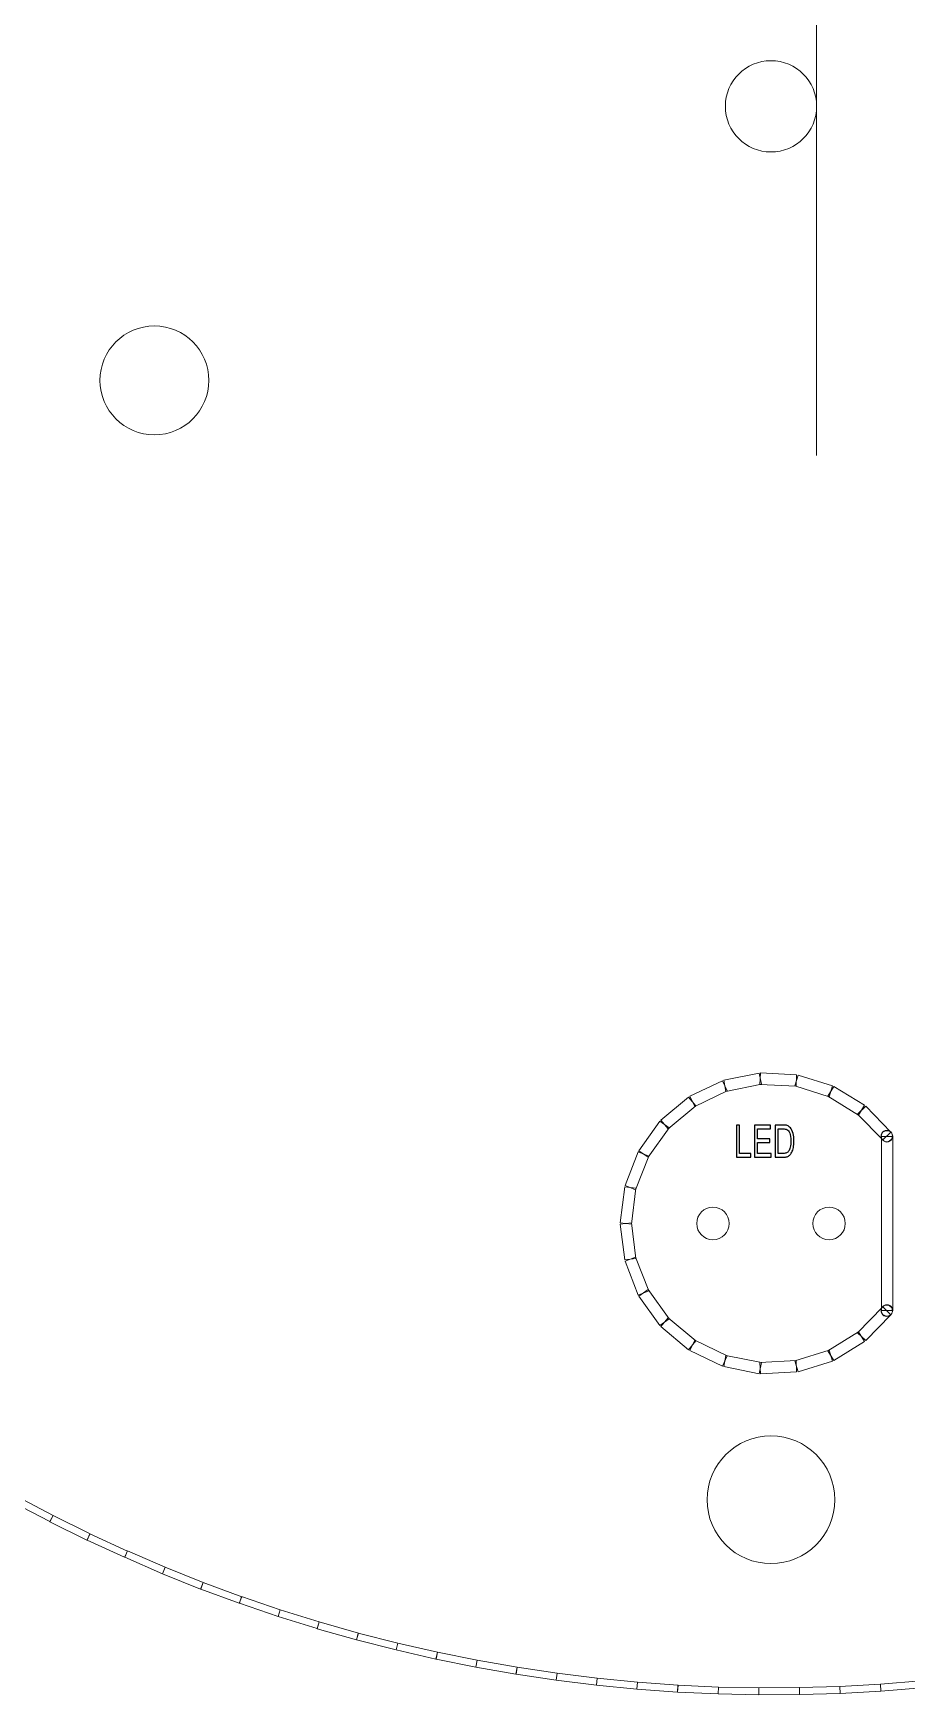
# Model space of a CAD drawing. Header units: inches. Extents: x -2.33 to 0.41, y 2.86 to 5.59.
# Drawn here: x -1.597 to -0.844, y 2.858 to 4.289 of the extents above; entities that cross this region are included whole.
import ezdxf

# ---------------------------------------------------------------- set-up
doc = ezdxf.new("R2010")
doc.units = ezdxf.units.IN
doc.header["$MEASUREMENT"] = 0
doc.layers.add('Top_Assy', color=7, linetype='Continuous')

msp = doc.modelspace()

# ---------------------------------------------------------------- linework, layer by layer
at = {"layer": 'Top_Assy', "lineweight": 9}
for points, knots in [([(-0.9219, 4.2257), (-0.9219, 4.2474), (-0.9395, 4.265), (-0.9612, 4.265), (-0.983, 4.265), (-1.0005, 4.2474), (-1.0005, 4.2257), (-1.0005, 4.204), (-0.983, 4.1864), (-0.9612, 4.1864), (-0.9395, 4.1864), (-0.9219, 4.204), (-0.9219, 4.2257), (-0.9219, 5.2675), (-0.9219, 3.1839), (-0.9219, 4.2257)], [0, 0, 0, 0, 0.25, 0.25, 0.25, 0.5, 0.5, 0.5, 0.75, 0.75, 0.75, 1, 1, 1, 1.000004, 1.000004, 1.000004, 1.000004]), ([(-0.9714, 3.3931), (-0.9714, 3.3931), (-0.9695, 3.3835), (-0.9695, 3.3835), (-0.9695, 3.3835), (-1, 3.3773), (-1, 3.3773), (-1, 3.3773), (-1.0019, 3.3869), (-1.0019, 3.3869), (-1.0019, 3.3869), (-0.9714, 3.3931), (-0.9714, 3.3931)], [0, 0, 0, 0, 0.25, 0.25, 0.25, 0.5, 0.5, 0.5, 0.75, 0.75, 0.75, 1, 1, 1, 1]), ([(-0.9391, 3.3916), (-0.9391, 3.3916), (-0.9396, 3.3818), (-0.9396, 3.3818), (-0.9396, 3.3818), (-0.9707, 3.3834), (-0.9707, 3.3834), (-0.9707, 3.3834), (-0.9702, 3.3932), (-0.9702, 3.3932), (-0.9702, 3.3932), (-0.9391, 3.3916), (-0.9391, 3.3916)], [0, 0, 0, 0, 0.25, 0.25, 0.25, 0.5, 0.5, 0.5, 0.75, 0.75, 0.75, 1, 1, 1, 1]), ([(-0.9082, 3.3821), (-0.9082, 3.3821), (-0.9111, 3.3727), (-0.9111, 3.3727), (-0.9111, 3.3727), (-0.9408, 3.382), (-0.9408, 3.382), (-0.9408, 3.382), (-0.9379, 3.3914), (-0.9379, 3.3914), (-0.9379, 3.3914), (-0.9082, 3.3821), (-0.9082, 3.3821)], [0, 0, 0, 0, 0.25, 0.25, 0.25, 0.5, 0.5, 0.5, 0.75, 0.75, 0.75, 1, 1, 1, 1]), ([(-1.0031, 3.3865), (-1.0031, 3.3865), (-0.9988, 3.3777), (-0.9988, 3.3777), (-0.9988, 3.3777), (-1.0269, 3.3643), (-1.0269, 3.3643), (-1.0269, 3.3643), (-1.0312, 3.3731), (-1.0312, 3.3731), (-1.0312, 3.3731), (-1.0031, 3.3865), (-1.0031, 3.3865)], [0, 0, 0, 0, 0.25, 0.25, 0.25, 0.5, 0.5, 0.5, 0.75, 0.75, 0.75, 1, 1, 1, 1]), ([(-0.8806, 3.3654), (-0.8806, 3.3654), (-0.8857, 3.357), (-0.8857, 3.357), (-0.8857, 3.357), (-0.9122, 3.3732), (-0.9122, 3.3732), (-0.9122, 3.3732), (-0.9071, 3.3816), (-0.9071, 3.3816), (-0.9071, 3.3816), (-0.8806, 3.3654), (-0.8806, 3.3654)], [0, 0, 0, 0, 0.25, 0.25, 0.25, 0.5, 0.5, 0.5, 0.75, 0.75, 0.75, 1, 1, 1, 1]), ([(-1.0322, 3.3725), (-1.0322, 3.3725), (-1.0259, 3.365), (-1.0259, 3.365), (-1.0259, 3.365), (-1.0497, 3.345), (-1.0497, 3.345), (-1.0497, 3.345), (-1.056, 3.3525), (-1.056, 3.3525), (-1.056, 3.3525), (-1.0322, 3.3725), (-1.0322, 3.3725)], [0, 0, 0, 0, 0.25, 0.25, 0.25, 0.5, 0.5, 0.5, 0.75, 0.75, 0.75, 1, 1, 1, 1]), ([(-0.8579, 3.3423), (-0.8579, 3.3423), (-0.865, 3.3355), (-0.865, 3.3355), (-0.865, 3.3355), (-0.8867, 3.3578), (-0.8867, 3.3578), (-0.8867, 3.3578), (-0.8796, 3.3646), (-0.8796, 3.3646), (-0.8796, 3.3646), (-0.8579, 3.3423), (-0.8579, 3.3423)], [0, 0, 0, 0, 0.25, 0.25, 0.25, 0.5, 0.5, 0.5, 0.75, 0.75, 0.75, 1, 1, 1, 1]), ([(-1.0568, 3.3516), (-1.0568, 3.3516), (-1.0489, 3.3459), (-1.0489, 3.3459), (-1.0489, 3.3459), (-1.0671, 3.3206), (-1.0671, 3.3206), (-1.0671, 3.3206), (-1.075, 3.3263), (-1.075, 3.3263), (-1.075, 3.3263), (-1.0568, 3.3516), (-1.0568, 3.3516)], [0, 0, 0, 0, 0.25, 0.25, 0.25, 0.5, 0.5, 0.5, 0.75, 0.75, 0.75, 1, 1, 1, 1]), ([(-0.8664, 3.3389), (-0.8664, 3.3407), (-0.8655, 3.3423), (-0.8639, 3.3432), (-0.8624, 3.344), (-0.8606, 3.344), (-0.859, 3.3432), (-0.8575, 3.3423), (-0.8566, 3.3407), (-0.8566, 3.3389)], [0, 0, 0, 0, 0.333333, 0.333333, 0.333333, 0.666667, 0.666667, 0.666667, 1, 1, 1, 1]), ([(-0.8566, 3.3389), (-0.8566, 3.3372), (-0.8575, 3.3356), (-0.859, 3.3347), (-0.8606, 3.3338), (-0.8624, 3.3338), (-0.8639, 3.3347), (-0.8655, 3.3356), (-0.8664, 3.3372), (-0.8664, 3.3389)], [0, 0, 0, 0, 0.333333, 0.333333, 0.333333, 0.666667, 0.666667, 0.666667, 1, 1, 1, 1]), ([(-0.8662, 3.3386), (-0.8662, 3.3404), (-0.8653, 3.342), (-0.8637, 3.3429), (-0.8622, 3.3437), (-0.8604, 3.3437), (-0.8588, 3.3429), (-0.8573, 3.342), (-0.8564, 3.3404), (-0.8564, 3.3386)], [0, 0, 0, 0, 0.333333, 0.333333, 0.333333, 0.666667, 0.666667, 0.666667, 1, 1, 1, 1]), ([(-0.8564, 3.3386), (-0.8564, 3.3369), (-0.8573, 3.3353), (-0.8588, 3.3344), (-0.8604, 3.3335), (-0.8622, 3.3335), (-0.8637, 3.3344), (-0.8653, 3.3353), (-0.8662, 3.3369), (-0.8662, 3.3386)], [0, 0, 0, 0, 0.333333, 0.333333, 0.333333, 0.666667, 0.666667, 0.666667, 1, 1, 1, 1]), ([(-0.8661, 3.3386), (-0.8661, 3.3386), (-0.8563, 3.3386), (-0.8563, 3.3386), (-0.8563, 3.3386), (-0.8563, 3.1887), (-0.8563, 3.1887), (-0.8563, 3.1887), (-0.8661, 3.1887), (-0.8661, 3.1887), (-0.8661, 3.1887), (-0.8661, 3.3386), (-0.8661, 3.3386)], [0, 0, 0, 0, 0.25, 0.25, 0.25, 0.5, 0.5, 0.5, 0.75, 0.75, 0.75, 1, 1, 1, 1]), ([(-0.8615, 3.3389), (-0.8615, 3.3389), (-0.8615, 3.3389), (-0.8615, 3.3389), (-0.8615, 3.3389), (-0.8615, 3.3389), (-0.8615, 3.3389), (-0.8615, 3.3389), (-0.8615, 3.3389), (-0.8615, 3.3389)], [0, 0, 0, 0, 0.333333, 0.333333, 0.333333, 0.666667, 0.666667, 0.666667, 1, 1, 1, 1]), ([(-0.8615, 3.3389), (-0.8615, 3.3389), (-0.8615, 3.3389), (-0.8615, 3.3389), (-0.8615, 3.3389), (-0.8615, 3.3389), (-0.8615, 3.3389), (-0.8615, 3.3389), (-0.8615, 3.3389), (-0.8615, 3.3389)], [0, 0, 0, 0, 0.333333, 0.333333, 0.333333, 0.666667, 0.666667, 0.666667, 1, 1, 1, 1]), ([(-0.8613, 3.3386), (-0.8613, 3.3386), (-0.8613, 3.3386), (-0.8613, 3.3386), (-0.8613, 3.3386), (-0.8613, 3.3386), (-0.8613, 3.3386), (-0.8613, 3.3386), (-0.8613, 3.3386), (-0.8613, 3.3386)], [0, 0, 0, 0, 0.333333, 0.333333, 0.333333, 0.666667, 0.666667, 0.666667, 1, 1, 1, 1]), ([(-0.8613, 3.3386), (-0.8613, 3.3386), (-0.8613, 3.3386), (-0.8613, 3.3386), (-0.8613, 3.3386), (-0.8613, 3.3386), (-0.8613, 3.3386), (-0.8613, 3.3386), (-0.8613, 3.3386), (-0.8613, 3.3386)], [0, 0, 0, 0, 0.333333, 0.333333, 0.333333, 0.666667, 0.666667, 0.666667, 1, 1, 1, 1]), ([(-1.0756, 3.3252), (-1.0756, 3.3252), (-1.0665, 3.3216), (-1.0665, 3.3216), (-1.0665, 3.3216), (-1.0778, 3.2927), (-1.0778, 3.2927), (-1.0778, 3.2927), (-1.0869, 3.2963), (-1.0869, 3.2963), (-1.0869, 3.2963), (-1.0756, 3.3252), (-1.0756, 3.3252)], [0, 0, 0, 0, 0.25, 0.25, 0.25, 0.5, 0.5, 0.5, 0.75, 0.75, 0.75, 1, 1, 1, 1]), ([(-1.0872, 3.2951), (-1.0872, 3.2951), (-1.0775, 3.2939), (-1.0775, 3.2939), (-1.0775, 3.2939), (-1.0814, 3.263), (-1.0814, 3.263), (-1.0814, 3.263), (-1.0911, 3.2642), (-1.0911, 3.2642), (-1.0911, 3.2642), (-1.0872, 3.2951), (-1.0872, 3.2951)], [0, 0, 0, 0, 0.25, 0.25, 0.25, 0.5, 0.5, 0.5, 0.75, 0.75, 0.75, 1, 1, 1, 1]), ([(-1.0911, 3.263), (-1.0911, 3.263), (-1.0814, 3.2642), (-1.0814, 3.2642), (-1.0814, 3.2642), (-1.0775, 3.2334), (-1.0775, 3.2334), (-1.0775, 3.2334), (-1.0872, 3.2322), (-1.0872, 3.2322), (-1.0872, 3.2322), (-1.0911, 3.263), (-1.0911, 3.263)], [0, 0, 0, 0, 0.25, 0.25, 0.25, 0.5, 0.5, 0.5, 0.75, 0.75, 0.75, 1, 1, 1, 1]), ([(-1.0869, 3.231), (-1.0869, 3.231), (-1.0778, 3.2346), (-1.0778, 3.2346), (-1.0778, 3.2346), (-1.0665, 3.2056), (-1.0665, 3.2056), (-1.0665, 3.2056), (-1.0756, 3.202), (-1.0756, 3.202), (-1.0756, 3.202), (-1.0869, 3.231), (-1.0869, 3.231)], [0, 0, 0, 0, 0.25, 0.25, 0.25, 0.5, 0.5, 0.5, 0.75, 0.75, 0.75, 1, 1, 1, 1]), ([(-1.075, 3.201), (-1.075, 3.201), (-1.0671, 3.2067), (-1.0671, 3.2067), (-1.0671, 3.2067), (-1.0489, 3.1814), (-1.0489, 3.1814), (-1.0489, 3.1814), (-1.0568, 3.1757), (-1.0568, 3.1757), (-1.0568, 3.1757), (-1.075, 3.201), (-1.075, 3.201)], [0, 0, 0, 0, 0.25, 0.25, 0.25, 0.5, 0.5, 0.5, 0.75, 0.75, 0.75, 1, 1, 1, 1]), ([(-0.8796, 3.1627), (-0.8796, 3.1627), (-0.8867, 3.1695), (-0.8867, 3.1695), (-0.8867, 3.1695), (-0.865, 3.1918), (-0.865, 3.1918), (-0.865, 3.1918), (-0.8579, 3.185), (-0.8579, 3.185), (-0.8579, 3.185), (-0.8796, 3.1627), (-0.8796, 3.1627)], [0, 0, 0, 0, 0.25, 0.25, 0.25, 0.5, 0.5, 0.5, 0.75, 0.75, 0.75, 1, 1, 1, 1]), ([(-0.8664, 3.1884), (-0.8664, 3.1902), (-0.8655, 3.1918), (-0.8639, 3.1927), (-0.8624, 3.1935), (-0.8606, 3.1935), (-0.859, 3.1927), (-0.8575, 3.1918), (-0.8566, 3.1902), (-0.8566, 3.1884)], [0, 0, 0, 0, 0.333333, 0.333333, 0.333333, 0.666667, 0.666667, 0.666667, 1, 1, 1, 1]), ([(-0.8662, 3.1887), (-0.8662, 3.1905), (-0.8653, 3.1921), (-0.8637, 3.193), (-0.8622, 3.1938), (-0.8604, 3.1938), (-0.8588, 3.193), (-0.8573, 3.1921), (-0.8564, 3.1905), (-0.8564, 3.1887)], [0, 0, 0, 0, 0.333333, 0.333333, 0.333333, 0.666667, 0.666667, 0.666667, 1, 1, 1, 1]), ([(-1.056, 3.1748), (-1.056, 3.1748), (-1.0497, 3.1823), (-1.0497, 3.1823), (-1.0497, 3.1823), (-1.0259, 3.1624), (-1.0259, 3.1624), (-1.0259, 3.1624), (-1.0322, 3.1549), (-1.0322, 3.1549), (-1.0322, 3.1549), (-1.056, 3.1748), (-1.056, 3.1748)], [0, 0, 0, 0, 0.25, 0.25, 0.25, 0.5, 0.5, 0.5, 0.75, 0.75, 0.75, 1, 1, 1, 1]), ([(-0.8566, 3.1884), (-0.8566, 3.1867), (-0.8575, 3.1851), (-0.859, 3.1842), (-0.8606, 3.1833), (-0.8624, 3.1833), (-0.8639, 3.1842), (-0.8655, 3.1851), (-0.8664, 3.1867), (-0.8664, 3.1884)], [0, 0, 0, 0, 0.333333, 0.333333, 0.333333, 0.666667, 0.666667, 0.666667, 1, 1, 1, 1]), ([(-0.8564, 3.1887), (-0.8564, 3.187), (-0.8573, 3.1854), (-0.8588, 3.1845), (-0.8604, 3.1836), (-0.8622, 3.1836), (-0.8637, 3.1845), (-0.8653, 3.1854), (-0.8662, 3.187), (-0.8662, 3.1887)], [0, 0, 0, 0, 0.333333, 0.333333, 0.333333, 0.666667, 0.666667, 0.666667, 1, 1, 1, 1]), ([(-0.8615, 3.1884), (-0.8615, 3.1884), (-0.8615, 3.1884), (-0.8615, 3.1884), (-0.8615, 3.1884), (-0.8615, 3.1884), (-0.8615, 3.1884), (-0.8615, 3.1884), (-0.8615, 3.1884), (-0.8615, 3.1884)], [0, 0, 0, 0, 0.333333, 0.333333, 0.333333, 0.666667, 0.666667, 0.666667, 1, 1, 1, 1]), ([(-0.8615, 3.1884), (-0.8615, 3.1884), (-0.8615, 3.1884), (-0.8615, 3.1884), (-0.8615, 3.1884), (-0.8615, 3.1884), (-0.8615, 3.1884), (-0.8615, 3.1884), (-0.8615, 3.1884), (-0.8615, 3.1884)], [0, 0, 0, 0, 0.333333, 0.333333, 0.333333, 0.666667, 0.666667, 0.666667, 1, 1, 1, 1]), ([(-0.8613, 3.1887), (-0.8613, 3.1887), (-0.8613, 3.1887), (-0.8613, 3.1887), (-0.8613, 3.1887), (-0.8613, 3.1887), (-0.8613, 3.1887), (-0.8613, 3.1887), (-0.8613, 3.1887), (-0.8613, 3.1887)], [0, 0, 0, 0, 0.333333, 0.333333, 0.333333, 0.666667, 0.666667, 0.666667, 1, 1, 1, 1]), ([(-0.8613, 3.1887), (-0.8613, 3.1887), (-0.8613, 3.1887), (-0.8613, 3.1887), (-0.8613, 3.1887), (-0.8613, 3.1887), (-0.8613, 3.1887), (-0.8613, 3.1887), (-0.8613, 3.1887), (-0.8613, 3.1887)], [0, 0, 0, 0, 0.333333, 0.333333, 0.333333, 0.666667, 0.666667, 0.666667, 1, 1, 1, 1]), ([(-1.0312, 3.1542), (-1.0312, 3.1542), (-1.0269, 3.163), (-1.0269, 3.163), (-1.0269, 3.163), (-0.9988, 3.1495), (-0.9988, 3.1495), (-0.9988, 3.1495), (-1.0031, 3.1407), (-1.0031, 3.1407), (-1.0031, 3.1407), (-1.0312, 3.1542), (-1.0312, 3.1542)], [0, 0, 0, 0, 0.25, 0.25, 0.25, 0.5, 0.5, 0.5, 0.75, 0.75, 0.75, 1, 1, 1, 1]), ([(-0.9071, 3.1456), (-0.9071, 3.1456), (-0.9122, 3.154), (-0.9122, 3.154), (-0.9122, 3.154), (-0.8857, 3.1703), (-0.8857, 3.1703), (-0.8857, 3.1703), (-0.8806, 3.1619), (-0.8806, 3.1619), (-0.8806, 3.1619), (-0.9071, 3.1456), (-0.9071, 3.1456)], [0, 0, 0, 0, 0.25, 0.25, 0.25, 0.5, 0.5, 0.5, 0.75, 0.75, 0.75, 1, 1, 1, 1]), ([(-1.0019, 3.1403), (-1.0019, 3.1403), (-1, 3.1499), (-1, 3.1499), (-1, 3.1499), (-0.9695, 3.1438), (-0.9695, 3.1438), (-0.9695, 3.1438), (-0.9714, 3.1342), (-0.9714, 3.1342), (-0.9714, 3.1342), (-1.0019, 3.1403), (-1.0019, 3.1403)], [0, 0, 0, 0, 0.25, 0.25, 0.25, 0.5, 0.5, 0.5, 0.75, 0.75, 0.75, 1, 1, 1, 1]), ([(-0.9379, 3.1359), (-0.9379, 3.1359), (-0.9408, 3.1453), (-0.9408, 3.1453), (-0.9408, 3.1453), (-0.9111, 3.1545), (-0.9111, 3.1545), (-0.9111, 3.1545), (-0.9082, 3.1451), (-0.9082, 3.1451), (-0.9082, 3.1451), (-0.9379, 3.1359), (-0.9379, 3.1359)], [0, 0, 0, 0, 0.25, 0.25, 0.25, 0.5, 0.5, 0.5, 0.75, 0.75, 0.75, 1, 1, 1, 1]), ([(-0.9702, 3.1341), (-0.9702, 3.1341), (-0.9707, 3.1439), (-0.9707, 3.1439), (-0.9707, 3.1439), (-0.9396, 3.1455), (-0.9396, 3.1455), (-0.9396, 3.1455), (-0.9391, 3.1357), (-0.9391, 3.1357), (-0.9391, 3.1357), (-0.9702, 3.1341), (-0.9702, 3.1341)], [0, 0, 0, 0, 0.25, 0.25, 0.25, 0.5, 0.5, 0.5, 0.75, 0.75, 0.75, 1, 1, 1, 1]), ([(-1.6138, 3.0234), (-1.6138, 3.0234), (-1.6111, 3.0287), (-1.6111, 3.0287), (-1.6111, 3.0287), (-1.5795, 3.0121), (-1.5795, 3.0121), (-1.5795, 3.0121), (-1.5822, 3.0068), (-1.5822, 3.0068), (-1.5822, 3.0068), (-1.6138, 3.0234), (-1.6138, 3.0234)], [0, 0, 0, 0, 0.25, 0.25, 0.25, 0.5, 0.5, 0.5, 0.75, 0.75, 0.75, 1, 1, 1, 1]), ([(-1.5822, 3.0067), (-1.5822, 3.0067), (-1.5795, 3.0121), (-1.5795, 3.0121), (-1.5795, 3.0121), (-1.5476, 2.9963), (-1.5476, 2.9963), (-1.5476, 2.9963), (-1.5503, 2.9909), (-1.5503, 2.9909), (-1.5503, 2.9909), (-1.5822, 3.0067), (-1.5822, 3.0067)], [0, 0, 0, 0, 0.25, 0.25, 0.25, 0.5, 0.5, 0.5, 0.75, 0.75, 0.75, 1, 1, 1, 1]), ([(-1.5502, 2.9909), (-1.5502, 2.9909), (-1.5477, 2.9963), (-1.5477, 2.9963), (-1.5477, 2.9963), (-1.5154, 2.9815), (-1.5154, 2.9815), (-1.5154, 2.9815), (-1.5179, 2.9761), (-1.5179, 2.9761), (-1.5179, 2.9761), (-1.5502, 2.9909), (-1.5502, 2.9909)], [0, 0, 0, 0, 0.25, 0.25, 0.25, 0.5, 0.5, 0.5, 0.75, 0.75, 0.75, 1, 1, 1, 1]), ([(-1.5178, 2.9761), (-1.5178, 2.9761), (-1.5155, 2.9816), (-1.5155, 2.9816), (-1.5155, 2.9816), (-1.4829, 2.9675), (-1.4829, 2.9675), (-1.4829, 2.9675), (-1.4852, 2.962), (-1.4852, 2.962), (-1.4852, 2.962), (-1.5178, 2.9761), (-1.5178, 2.9761)], [0, 0, 0, 0, 0.25, 0.25, 0.25, 0.5, 0.5, 0.5, 0.75, 0.75, 0.75, 1, 1, 1, 1]), ([(-1.4852, 2.9619), (-1.4852, 2.9619), (-1.4829, 2.9675), (-1.4829, 2.9675), (-1.4829, 2.9675), (-1.4501, 2.9544), (-1.4501, 2.9544), (-1.4501, 2.9544), (-1.4524, 2.9488), (-1.4524, 2.9488), (-1.4524, 2.9488), (-1.4852, 2.9619), (-1.4852, 2.9619)], [0, 0, 0, 0, 0.25, 0.25, 0.25, 0.5, 0.5, 0.5, 0.75, 0.75, 0.75, 1, 1, 1, 1]), ([(-1.4523, 2.9488), (-1.4523, 2.9488), (-1.4502, 2.9544), (-1.4502, 2.9544), (-1.4502, 2.9544), (-1.417, 2.9422), (-1.417, 2.9422), (-1.417, 2.9422), (-1.4191, 2.9366), (-1.4191, 2.9366), (-1.4191, 2.9366), (-1.4523, 2.9488), (-1.4523, 2.9488)], [0, 0, 0, 0, 0.25, 0.25, 0.25, 0.5, 0.5, 0.5, 0.75, 0.75, 0.75, 1, 1, 1, 1]), ([(-1.419, 2.9366), (-1.419, 2.9366), (-1.4171, 2.9423), (-1.4171, 2.9423), (-1.4171, 2.9423), (-1.3838, 2.9309), (-1.3838, 2.9309), (-1.3838, 2.9309), (-1.3857, 2.9252), (-1.3857, 2.9252), (-1.3857, 2.9252), (-1.419, 2.9366), (-1.419, 2.9366)], [0, 0, 0, 0, 0.25, 0.25, 0.25, 0.5, 0.5, 0.5, 0.75, 0.75, 0.75, 1, 1, 1, 1]), ([(-1.3856, 2.9252), (-1.3856, 2.9252), (-1.3839, 2.9309), (-1.3839, 2.9309), (-1.3839, 2.9309), (-1.3503, 2.9204), (-1.3503, 2.9204), (-1.3503, 2.9204), (-1.352, 2.9147), (-1.352, 2.9147), (-1.352, 2.9147), (-1.3856, 2.9252), (-1.3856, 2.9252)], [0, 0, 0, 0, 0.25, 0.25, 0.25, 0.5, 0.5, 0.5, 0.75, 0.75, 0.75, 1, 1, 1, 1]), ([(-1.352, 2.9146), (-1.352, 2.9146), (-1.3503, 2.9204), (-1.3503, 2.9204), (-1.3503, 2.9204), (-1.3165, 2.9108), (-1.3165, 2.9108), (-1.3165, 2.9108), (-1.3182, 2.905), (-1.3182, 2.905), (-1.3182, 2.905), (-1.352, 2.9146), (-1.352, 2.9146)], [0, 0, 0, 0, 0.25, 0.25, 0.25, 0.5, 0.5, 0.5, 0.75, 0.75, 0.75, 1, 1, 1, 1]), ([(-1.3181, 2.905), (-1.3181, 2.905), (-1.3166, 2.9108), (-1.3166, 2.9108), (-1.3166, 2.9108), (-1.2826, 2.9021), (-1.2826, 2.9021), (-1.2826, 2.9021), (-1.2841, 2.8963), (-1.2841, 2.8963), (-1.2841, 2.8963), (-1.3181, 2.905), (-1.3181, 2.905)], [0, 0, 0, 0, 0.25, 0.25, 0.25, 0.5, 0.5, 0.5, 0.75, 0.75, 0.75, 1, 1, 1, 1]), ([(-1.284, 2.8963), (-1.284, 2.8963), (-1.2827, 2.9021), (-1.2827, 2.9021), (-1.2827, 2.9021), (-1.2485, 2.8943), (-1.2485, 2.8943), (-1.2485, 2.8943), (-1.2498, 2.8885), (-1.2498, 2.8885), (-1.2498, 2.8885), (-1.284, 2.8963), (-1.284, 2.8963)], [0, 0, 0, 0, 0.25, 0.25, 0.25, 0.5, 0.5, 0.5, 0.75, 0.75, 0.75, 1, 1, 1, 1]), ([(-1.2497, 2.8885), (-1.2497, 2.8885), (-1.2485, 2.8944), (-1.2485, 2.8944), (-1.2485, 2.8944), (-1.2142, 2.8874), (-1.2142, 2.8874), (-1.2142, 2.8874), (-1.2154, 2.8815), (-1.2154, 2.8815), (-1.2154, 2.8815), (-1.2497, 2.8885), (-1.2497, 2.8885)], [0, 0, 0, 0, 0.25, 0.25, 0.25, 0.5, 0.5, 0.5, 0.75, 0.75, 0.75, 1, 1, 1, 1]), ([(-1.2154, 2.8815), (-1.2154, 2.8815), (-1.2143, 2.8874), (-1.2143, 2.8874), (-1.2143, 2.8874), (-1.1798, 2.8814), (-1.1798, 2.8814), (-1.1798, 2.8814), (-1.1809, 2.8755), (-1.1809, 2.8755), (-1.1809, 2.8755), (-1.2154, 2.8815), (-1.2154, 2.8815)], [0, 0, 0, 0, 0.25, 0.25, 0.25, 0.5, 0.5, 0.5, 0.75, 0.75, 0.75, 1, 1, 1, 1]), ([(-1.1808, 2.8755), (-1.1808, 2.8755), (-1.1799, 2.8814), (-1.1799, 2.8814), (-1.1799, 2.8814), (-1.1453, 2.8762), (-1.1453, 2.8762), (-1.1453, 2.8762), (-1.1462, 2.8703), (-1.1462, 2.8703), (-1.1462, 2.8703), (-1.1808, 2.8755), (-1.1808, 2.8755)], [0, 0, 0, 0, 0.25, 0.25, 0.25, 0.5, 0.5, 0.5, 0.75, 0.75, 0.75, 1, 1, 1, 1]), ([(-1.1461, 2.8702), (-1.1461, 2.8702), (-1.1454, 2.8762), (-1.1454, 2.8762), (-1.1454, 2.8762), (-1.1108, 2.8719), (-1.1108, 2.8719), (-1.1108, 2.8719), (-1.1115, 2.8659), (-1.1115, 2.8659), (-1.1115, 2.8659), (-1.1461, 2.8702), (-1.1461, 2.8702)], [0, 0, 0, 0, 0.25, 0.25, 0.25, 0.5, 0.5, 0.5, 0.75, 0.75, 0.75, 1, 1, 1, 1]), ([(-1.1114, 2.8659), (-1.1114, 2.8659), (-1.1109, 2.8719), (-1.1109, 2.8719), (-1.1109, 2.8719), (-1.0761, 2.8685), (-1.0761, 2.8685), (-1.0761, 2.8685), (-1.0766, 2.8625), (-1.0766, 2.8625), (-1.0766, 2.8625), (-1.1114, 2.8659), (-1.1114, 2.8659)], [0, 0, 0, 0, 0.25, 0.25, 0.25, 0.5, 0.5, 0.5, 0.75, 0.75, 0.75, 1, 1, 1, 1]), ([(-1.0766, 2.8625), (-1.0766, 2.8625), (-1.0761, 2.8685), (-1.0761, 2.8685), (-1.0761, 2.8685), (-1.0412, 2.866), (-1.0412, 2.866), (-1.0412, 2.866), (-1.0417, 2.86), (-1.0417, 2.86), (-1.0417, 2.86), (-1.0766, 2.8625), (-1.0766, 2.8625)], [0, 0, 0, 0, 0.25, 0.25, 0.25, 0.5, 0.5, 0.5, 0.75, 0.75, 0.75, 1, 1, 1, 1]), ([(-1.0416, 2.86), (-1.0416, 2.86), (-1.0413, 2.866), (-1.0413, 2.866), (-1.0413, 2.866), (-1.0064, 2.8644), (-1.0064, 2.8644), (-1.0064, 2.8644), (-1.0067, 2.8584), (-1.0067, 2.8584), (-1.0067, 2.8584), (-1.0416, 2.86), (-1.0416, 2.86)], [0, 0, 0, 0, 0.25, 0.25, 0.25, 0.5, 0.5, 0.5, 0.75, 0.75, 0.75, 1, 1, 1, 1]), ([(-1.0066, 2.8584), (-1.0066, 2.8584), (-1.0065, 2.8644), (-1.0065, 2.8644), (-1.0065, 2.8644), (-0.9716, 2.8637), (-0.9716, 2.8637), (-0.9716, 2.8637), (-0.9717, 2.8577), (-0.9717, 2.8577), (-0.9717, 2.8577), (-1.0066, 2.8584), (-1.0066, 2.8584)], [0, 0, 0, 0, 0.25, 0.25, 0.25, 0.5, 0.5, 0.5, 0.75, 0.75, 0.75, 1, 1, 1, 1]), ([(-0.9716, 2.8577), (-0.9716, 2.8577), (-0.9717, 2.8637), (-0.9717, 2.8637), (-0.9717, 2.8637), (-0.9367, 2.8639), (-0.9367, 2.8639), (-0.9367, 2.8639), (-0.9366, 2.8579), (-0.9366, 2.8579), (-0.9366, 2.8579), (-0.9716, 2.8577), (-0.9716, 2.8577)], [0, 0, 0, 0, 0.25, 0.25, 0.25, 0.5, 0.5, 0.5, 0.75, 0.75, 0.75, 1, 1, 1, 1]), ([(-0.9366, 2.8579), (-0.9366, 2.8579), (-0.9367, 2.8639), (-0.9367, 2.8639), (-0.9367, 2.8639), (-0.9018, 2.8649), (-0.9018, 2.8649), (-0.9018, 2.8649), (-0.9017, 2.8589), (-0.9017, 2.8589), (-0.9017, 2.8589), (-0.9366, 2.8579), (-0.9366, 2.8579)], [0, 0, 0, 0, 0.25, 0.25, 0.25, 0.5, 0.5, 0.5, 0.75, 0.75, 0.75, 1, 1, 1, 1]), ([(-0.9016, 2.8589), (-0.9016, 2.8589), (-0.9019, 2.8649), (-0.9019, 2.8649), (-0.9019, 2.8649), (-0.8669, 2.8669), (-0.8669, 2.8669), (-0.8669, 2.8669), (-0.8666, 2.8609), (-0.8666, 2.8609), (-0.8666, 2.8609), (-0.9016, 2.8589), (-0.9016, 2.8589)], [0, 0, 0, 0, 0.25, 0.25, 0.25, 0.5, 0.5, 0.5, 0.75, 0.75, 0.75, 1, 1, 1, 1]), ([(-0.8665, 2.8609), (-0.8665, 2.8609), (-0.867, 2.8669), (-0.867, 2.8669), (-0.867, 2.8669), (-0.8321, 2.8698), (-0.8321, 2.8698), (-0.8321, 2.8698), (-0.8316, 2.8638), (-0.8316, 2.8638), (-0.8316, 2.8638), (-0.8665, 2.8609), (-0.8665, 2.8609)], [0, 0, 0, 0, 0.25, 0.25, 0.25, 0.5, 0.5, 0.5, 0.75, 0.75, 0.75, 1, 1, 1, 1])]:
    msp.add_open_spline(points, degree=3, knots=knots, dxfattribs=at)
at = {"layer": 'Top_Assy', "color": 8, "lineweight": 9}
for points in [[(-1.4453, 3.9897), (-1.4453, 4.0156), (-1.4663, 4.0366), (-1.4922, 4.0366), (-1.5181, 4.0366), (-1.5391, 4.0156), (-1.5391, 3.9897), (-1.5391, 3.9638), (-1.5181, 3.9428), (-1.4922, 3.9428), (-1.4663, 3.9428), (-1.4453, 3.9638), (-1.4453, 3.9897)], [(-0.9972, 3.2636), (-0.9972, 3.2714), (-1.0035, 3.2776), (-1.0112, 3.2776), (-1.019, 3.2776), (-1.0252, 3.2714), (-1.0252, 3.2636), (-1.0252, 3.2559), (-1.019, 3.2496), (-1.0112, 3.2496), (-1.0035, 3.2496), (-0.9972, 3.2559), (-0.9972, 3.2636)], [(-0.8972, 3.2636), (-0.8972, 3.2714), (-0.9035, 3.2776), (-0.9112, 3.2776), (-0.919, 3.2776), (-0.9252, 3.2714), (-0.9252, 3.2636), (-0.9252, 3.2559), (-0.919, 3.2496), (-0.9112, 3.2496), (-0.9035, 3.2496), (-0.8972, 3.2559), (-0.8972, 3.2636)], [(-0.9062, 3.0257), (-0.9062, 3.0561), (-0.9309, 3.0807), (-0.9612, 3.0807), (-0.9916, 3.0807), (-1.0162, 3.0561), (-1.0162, 3.0257), (-1.0162, 2.9953), (-0.9916, 2.9707), (-0.9612, 2.9707), (-0.9309, 2.9707), (-0.9062, 2.9953), (-0.9062, 3.0257)]]:
    msp.add_open_spline(points, degree=3, knots=[0, 0, 0, 0, 0.25, 0.25, 0.25, 0.5, 0.5, 0.5, 0.75, 0.75, 0.75, 1, 1, 1, 1], dxfattribs=at)
at = {"layer": 'Top_Assy', "color": 1}
for points, knots in [([(-0.9908, 3.3206), (-0.9908, 3.3206), (-0.9908, 3.3484), (-0.9908, 3.3484), (-0.9908, 3.3484), (-0.9882, 3.3484), (-0.9882, 3.3484), (-0.9882, 3.3484), (-0.9882, 3.3239), (-0.9882, 3.3239), (-0.9882, 3.3239), (-0.9786, 3.3239), (-0.9786, 3.3239), (-0.9786, 3.3239), (-0.9786, 3.3206), (-0.9786, 3.3206), (-0.9786, 3.3206), (-0.9908, 3.3206), (-0.9908, 3.3206)], [0, 0, 0, 0, 0.166667, 0.166667, 0.166667, 0.333333, 0.333333, 0.333333, 0.5, 0.5, 0.5, 0.666667, 0.666667, 0.666667, 0.833333, 0.833333, 0.833333, 1, 1, 1, 1]), ([(-0.9755, 3.3206), (-0.9755, 3.3206), (-0.9755, 3.3484), (-0.9755, 3.3484), (-0.9755, 3.3484), (-0.9615, 3.3484), (-0.9615, 3.3484), (-0.9615, 3.3484), (-0.9615, 3.3451), (-0.9615, 3.3451), (-0.9615, 3.3451), (-0.9729, 3.3451), (-0.9729, 3.3451), (-0.9729, 3.3451), (-0.9729, 3.3366), (-0.9729, 3.3366), (-0.9729, 3.3366), (-0.9622, 3.3366), (-0.9622, 3.3366), (-0.9622, 3.3366), (-0.9622, 3.3333), (-0.9622, 3.3333), (-0.9622, 3.3333), (-0.9729, 3.3333), (-0.9729, 3.3333), (-0.9729, 3.3333), (-0.9729, 3.3239), (-0.9729, 3.3239), (-0.9729, 3.3239), (-0.961, 3.3239), (-0.961, 3.3239), (-0.961, 3.3239), (-0.961, 3.3206), (-0.961, 3.3206), (-0.961, 3.3206), (-0.9755, 3.3206), (-0.9755, 3.3206)], [0, 0, 0, 0, 0.083333, 0.083333, 0.083333, 0.166667, 0.166667, 0.166667, 0.25, 0.25, 0.25, 0.333333, 0.333333, 0.333333, 0.416667, 0.416667, 0.416667, 0.5, 0.5, 0.5, 0.583333, 0.583333, 0.583333, 0.666667, 0.666667, 0.666667, 0.75, 0.75, 0.75, 0.833333, 0.833333, 0.833333, 0.916667, 0.916667, 0.916667, 1, 1, 1, 1]), ([(-0.9575, 3.3206), (-0.9575, 3.3206), (-0.9575, 3.3484), (-0.9575, 3.3484), (-0.9575, 3.3484), (-0.9508, 3.3484), (-0.9508, 3.3484), (-0.9493, 3.3484), (-0.9481, 3.3482), (-0.9473, 3.348), (-0.9462, 3.3476), (-0.9453, 3.3469), (-0.9445, 3.346), (-0.9434, 3.3447), (-0.9427, 3.3432), (-0.9422, 3.3412), (-0.9417, 3.3393), (-0.9414, 3.3371), (-0.9414, 3.3346), (-0.9414, 3.3325), (-0.9416, 3.3307), (-0.9419, 3.329), (-0.9423, 3.3274), (-0.9427, 3.3261), (-0.9433, 3.325), (-0.9438, 3.3239), (-0.9444, 3.3231), (-0.945, 3.3225), (-0.9457, 3.3219), (-0.9464, 3.3214), (-0.9474, 3.3211), (-0.9482, 3.3208), (-0.9493, 3.3206), (-0.9505, 3.3206), (-0.9505, 3.3206), (-0.9575, 3.3206), (-0.9575, 3.3206)], [0, 0, 0, 0, 0.083333, 0.083333, 0.083333, 0.166667, 0.166667, 0.166667, 0.25, 0.25, 0.25, 0.333333, 0.333333, 0.333333, 0.416667, 0.416667, 0.416667, 0.5, 0.5, 0.5, 0.583333, 0.583333, 0.583333, 0.666667, 0.666667, 0.666667, 0.75, 0.75, 0.75, 0.833333, 0.833333, 0.833333, 0.916667, 0.916667, 0.916667, 1, 1, 1, 1]), ([(-0.9549, 3.3239), (-0.9549, 3.3239), (-0.9507, 3.3239), (-0.9507, 3.3239), (-0.9495, 3.3239), (-0.9485, 3.3241), (-0.9477, 3.3244), (-0.947, 3.3247), (-0.9464, 3.3252), (-0.946, 3.3259), (-0.9454, 3.3267), (-0.9449, 3.3279), (-0.9446, 3.3293), (-0.9442, 3.3308), (-0.9441, 3.3326), (-0.9441, 3.3347), (-0.9441, 3.3376), (-0.9444, 3.3398), (-0.9451, 3.3414), (-0.9457, 3.3429), (-0.9465, 3.344), (-0.9475, 3.3445), (-0.9482, 3.3449), (-0.9493, 3.3451), (-0.9508, 3.3451), (-0.9508, 3.3451), (-0.9549, 3.3451), (-0.9549, 3.3451), (-0.9549, 3.3451), (-0.9549, 3.3239), (-0.9549, 3.3239)], [0, 0, 0, 0, 0.1, 0.1, 0.1, 0.2, 0.2, 0.2, 0.3, 0.3, 0.3, 0.4, 0.4, 0.4, 0.5, 0.5, 0.5, 0.6, 0.6, 0.6, 0.7, 0.7, 0.7, 0.8, 0.8, 0.8, 0.9, 0.9, 0.9, 1, 1, 1, 1])]:
    msp.add_open_spline(points, degree=3, knots=knots, dxfattribs=at)
at = {"layer": 'Top_Assy', "color": 2}
for points, knots in [([(-0.9908, 3.3206), (-0.9908, 3.3206), (-0.9908, 3.3484), (-0.9908, 3.3484), (-0.9908, 3.3484), (-0.9882, 3.3484), (-0.9882, 3.3484), (-0.9882, 3.3484), (-0.9882, 3.3239), (-0.9882, 3.3239), (-0.9882, 3.3239), (-0.9786, 3.3239), (-0.9786, 3.3239), (-0.9786, 3.3239), (-0.9786, 3.3206), (-0.9786, 3.3206), (-0.9786, 3.3206), (-0.9908, 3.3206), (-0.9908, 3.3206)], [0, 0, 0, 0, 0.166667, 0.166667, 0.166667, 0.333333, 0.333333, 0.333333, 0.5, 0.5, 0.5, 0.666667, 0.666667, 0.666667, 0.833333, 0.833333, 0.833333, 1, 1, 1, 1]), ([(-0.9755, 3.3206), (-0.9755, 3.3206), (-0.9755, 3.3484), (-0.9755, 3.3484), (-0.9755, 3.3484), (-0.9615, 3.3484), (-0.9615, 3.3484), (-0.9615, 3.3484), (-0.9615, 3.3451), (-0.9615, 3.3451), (-0.9615, 3.3451), (-0.9729, 3.3451), (-0.9729, 3.3451), (-0.9729, 3.3451), (-0.9729, 3.3366), (-0.9729, 3.3366), (-0.9729, 3.3366), (-0.9622, 3.3366), (-0.9622, 3.3366), (-0.9622, 3.3366), (-0.9622, 3.3333), (-0.9622, 3.3333), (-0.9622, 3.3333), (-0.9729, 3.3333), (-0.9729, 3.3333), (-0.9729, 3.3333), (-0.9729, 3.3239), (-0.9729, 3.3239), (-0.9729, 3.3239), (-0.961, 3.3239), (-0.961, 3.3239), (-0.961, 3.3239), (-0.961, 3.3206), (-0.961, 3.3206), (-0.961, 3.3206), (-0.9755, 3.3206), (-0.9755, 3.3206)], [0, 0, 0, 0, 0.083333, 0.083333, 0.083333, 0.166667, 0.166667, 0.166667, 0.25, 0.25, 0.25, 0.333333, 0.333333, 0.333333, 0.416667, 0.416667, 0.416667, 0.5, 0.5, 0.5, 0.583333, 0.583333, 0.583333, 0.666667, 0.666667, 0.666667, 0.75, 0.75, 0.75, 0.833333, 0.833333, 0.833333, 0.916667, 0.916667, 0.916667, 1, 1, 1, 1]), ([(-0.9575, 3.3206), (-0.9575, 3.3206), (-0.9575, 3.3484), (-0.9575, 3.3484), (-0.9575, 3.3484), (-0.9508, 3.3484), (-0.9508, 3.3484), (-0.9493, 3.3484), (-0.9481, 3.3482), (-0.9473, 3.348), (-0.9462, 3.3476), (-0.9453, 3.3469), (-0.9445, 3.346), (-0.9434, 3.3447), (-0.9427, 3.3432), (-0.9422, 3.3412), (-0.9417, 3.3393), (-0.9414, 3.3371), (-0.9414, 3.3346), (-0.9414, 3.3325), (-0.9416, 3.3307), (-0.9419, 3.329), (-0.9423, 3.3274), (-0.9427, 3.3261), (-0.9433, 3.325), (-0.9438, 3.3239), (-0.9444, 3.3231), (-0.945, 3.3225), (-0.9457, 3.3219), (-0.9464, 3.3214), (-0.9474, 3.3211), (-0.9482, 3.3208), (-0.9493, 3.3206), (-0.9505, 3.3206), (-0.9505, 3.3206), (-0.9575, 3.3206), (-0.9575, 3.3206)], [0, 0, 0, 0, 0.083333, 0.083333, 0.083333, 0.166667, 0.166667, 0.166667, 0.25, 0.25, 0.25, 0.333333, 0.333333, 0.333333, 0.416667, 0.416667, 0.416667, 0.5, 0.5, 0.5, 0.583333, 0.583333, 0.583333, 0.666667, 0.666667, 0.666667, 0.75, 0.75, 0.75, 0.833333, 0.833333, 0.833333, 0.916667, 0.916667, 0.916667, 1, 1, 1, 1]), ([(-0.9549, 3.3239), (-0.9549, 3.3239), (-0.9507, 3.3239), (-0.9507, 3.3239), (-0.9495, 3.3239), (-0.9485, 3.3241), (-0.9477, 3.3244), (-0.947, 3.3247), (-0.9464, 3.3252), (-0.946, 3.3259), (-0.9454, 3.3267), (-0.9449, 3.3279), (-0.9446, 3.3293), (-0.9442, 3.3308), (-0.9441, 3.3326), (-0.9441, 3.3347), (-0.9441, 3.3376), (-0.9444, 3.3398), (-0.9451, 3.3414), (-0.9457, 3.3429), (-0.9465, 3.344), (-0.9475, 3.3445), (-0.9482, 3.3449), (-0.9493, 3.3451), (-0.9508, 3.3451), (-0.9508, 3.3451), (-0.9549, 3.3451), (-0.9549, 3.3451), (-0.9549, 3.3451), (-0.9549, 3.3239), (-0.9549, 3.3239)], [0, 0, 0, 0, 0.1, 0.1, 0.1, 0.2, 0.2, 0.2, 0.3, 0.3, 0.3, 0.4, 0.4, 0.4, 0.5, 0.5, 0.5, 0.6, 0.6, 0.6, 0.7, 0.7, 0.7, 0.8, 0.8, 0.8, 0.9, 0.9, 0.9, 1, 1, 1, 1])]:
    msp.add_open_spline(points, degree=3, knots=knots, dxfattribs=at)

doc.saveas('drawing.dxf')
